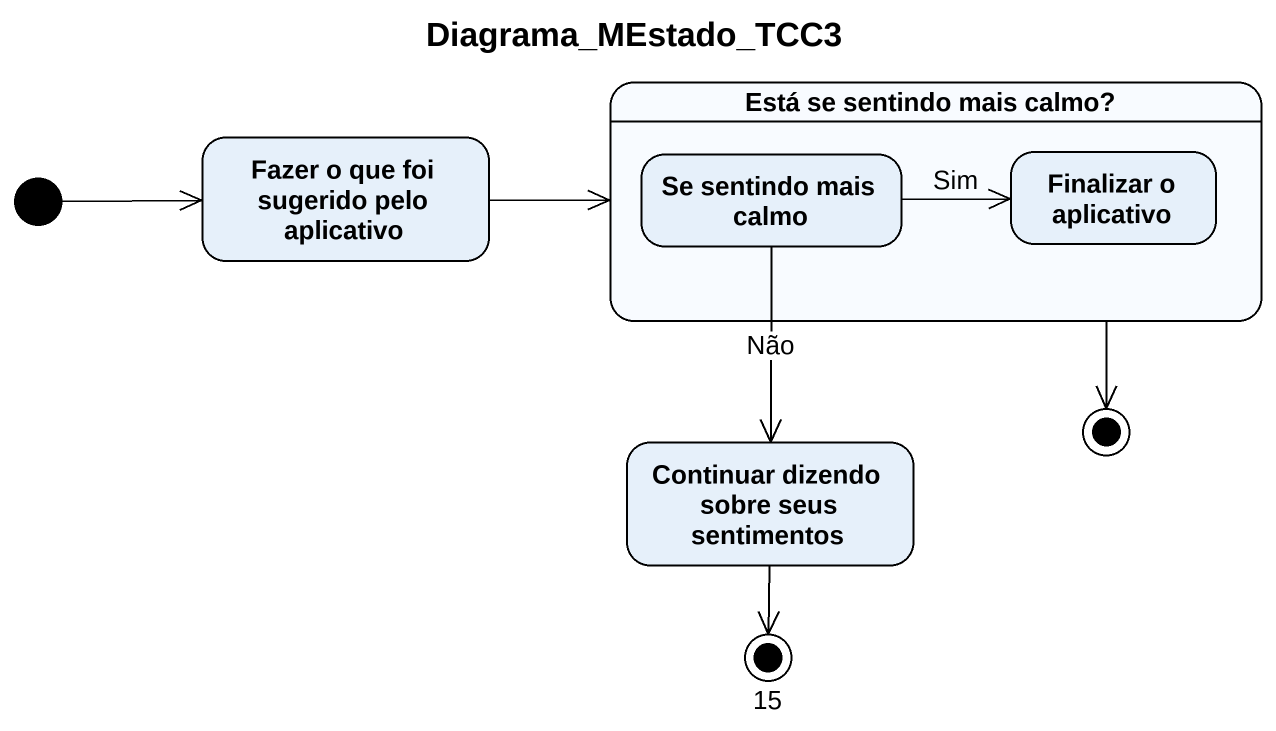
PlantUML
@startuml
title Diagrama_MEstado_TCC3
hide empty description
state "Está se sentindo mais calmo?" as Está_se_sentindo_mais_calmo {
  state "Se sentindo mais calmo" as Se_sentindo_mais_calmo
  state "Finalizar o aplicativo" as Finalizar_o_aplicativo
}
state "Fazer o que foi sugerido pelo aplicativo" as Fazer_o_que_foi_sugerido
state final1 <<end>>
state "Continuar dizendo sobre seus sentimentos" as Continuar_dizendo_sobre
state "15" as f15 <<end>>
[*] -right-> Fazer_o_que_foi_sugerido
Está_se_sentindo_mais_calmo --> final1
Fazer_o_que_foi_sugerido -right-> Está_se_sentindo_mais_calmo
Se_sentindo_mais_calmo -right-> Finalizar_o_aplicativo : Sim
Se_sentindo_mais_calmo --> Continuar_dizendo_sobre : Não
Continuar_dizendo_sobre --> f15
@enduml
